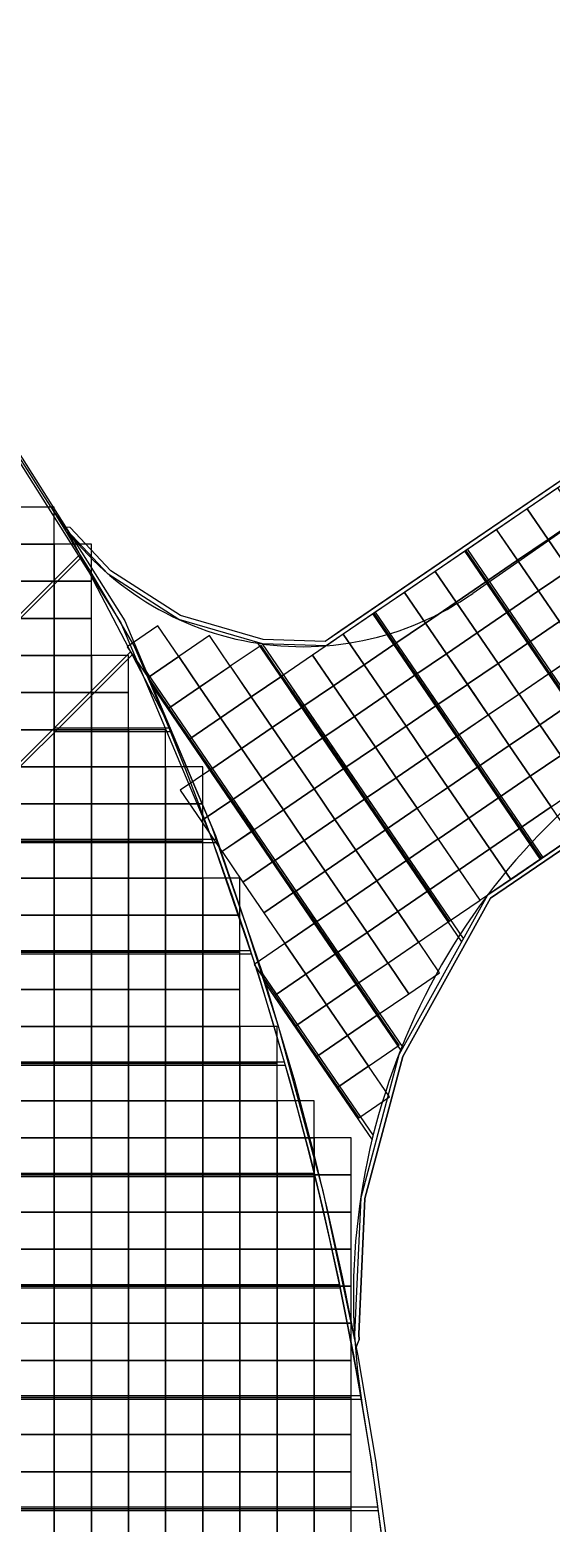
# Model space of a CAD drawing. Extents: x -31693 to 409283, y -98233 to 151957.
# Drawn here: x 138717 to 145735, y 73523 to 93647 of the extents above; entities that cross this region are included whole.
import ezdxf

# ---------------------------------------------------------------- set-up
doc = ezdxf.new("R2010")
doc.units = 0
doc.header["$LTSCALE"] = 1000
doc.header["$MEASUREMENT"] = 0
for name, color, linetype in [('500浮箱', 162, 'Continuous'), ('A-G-VISIBLE', 9, 'Continuous'), ('主龙骨', 4, 'Continuous'), ('边梁（14a槽钢', 3, 'Continuous')]:
    doc.layers.add(name, color=color, linetype=linetype)

# ---------------------------------------------------------------- blocks, each defined once
blk = doc.blocks.new('dasd')
at = {"layer": 'A-G-VISIBLE', "linetype": 'Continuous'}
blk.add_line((-132740.215, 42144.374), (-132749.23, 42138.09), dxfattribs=at)
for centre, radius, start, end in [((-132803.822, 42108.688), 57.677, 29.84645, 67.5516), ((-132751.517, 42141.372), 4, 211.9998, 304.8773), ((-132793.207, 42119.965), 43.092, 332.8786, 23.8551), ((-132741.838, 42128.615), 9, 124.8773, 189.5588)]:
    blk.add_arc(centre, radius, start, end, dxfattribs=at)
blk = doc.blocks.new('asdasd')
at = {"layer": '500浮箱'}
blk.add_lwpolyline([(147637, 78630), (148137, 78630), (148137, 79130), (147637, 79130)], close=True, dxfattribs=at)
blk = doc.blocks.new('zczx')
at = {"layer": '主龙骨', "elevation": 2850}
for points in [[(148290, 89155), (150544, 85850)], [(148325, 89179), (150580, 85875)]]:
    blk.add_lwpolyline(points, dxfattribs=at)

msp = doc.modelspace()

# ---------------------------------------------------------------- linework, layer by layer
at = {"layer": '500浮箱', "elevation": 2850}
for points in [[(138545, 86716), (139045, 86716), (139045, 87216), (138545, 87216)], [(138545, 86216), (139045, 86216), (139045, 86716), (138545, 86716)], [(139045, 86216), (139545, 86216), (139545, 86716), (139045, 86716)], [(138545, 85716), (139045, 85716), (139045, 86216), (138545, 86216)], [(139045, 85716), (139545, 85716), (139545, 86216), (139045, 86216)], [(138545, 85216), (139045, 85216), (139045, 85716), (138545, 85716)], [(139045, 85216), (139545, 85216), (139545, 85716), (139045, 85716)], [(138545, 84716), (139045, 84716), (139045, 85216), (138545, 85216)], [(139045, 84716), (139545, 84716), (139545, 85216), (139045, 85216)], [(139545, 84716), (140045, 84716), (140045, 85216), (139545, 85216)], [(138545, 84216), (139045, 84216), (139045, 84716), (138545, 84716)], [(139045, 84216), (139545, 84216), (139545, 84716), (139045, 84716)], [(139545, 84216), (140045, 84216), (140045, 84716), (139545, 84716)], [(138545, 83716), (139045, 83716), (139045, 84216), (138545, 84216)], [(139045, 83716), (139545, 83716), (139545, 84216), (139045, 84216)], [(139545, 83716), (140045, 83716), (140045, 84216), (139545, 84216)], [(140045, 83716), (140545, 83716), (140545, 84216), (140045, 84216)], [(138545, 83216), (139045, 83216), (139045, 83716), (138545, 83716)], [(139045, 83216), (139545, 83216), (139545, 83716), (139045, 83716)], [(139545, 83216), (140045, 83216), (140045, 83716), (139545, 83716)], [(140045, 83216), (140545, 83216), (140545, 83716), (140045, 83716)], [(140545, 83216), (141045, 83216), (141045, 83716), (140545, 83716)], [(138545, 82716), (139045, 82716), (139045, 83216), (138545, 83216)], [(139045, 82716), (139545, 82716), (139545, 83216), (139045, 83216)], [(139545, 82716), (140045, 82716), (140045, 83216), (139545, 83216)], [(140045, 82716), (140545, 82716), (140545, 83216), (140045, 83216)], [(140545, 82716), (141045, 82716), (141045, 83216), (140545, 83216)], [(138545, 82216), (139045, 82216), (139045, 82716), (138545, 82716)], [(139045, 82216), (139545, 82216), (139545, 82716), (139045, 82716)], [(139545, 82216), (140045, 82216), (140045, 82716), (139545, 82716)], [(140045, 82216), (140545, 82216), (140545, 82716), (140045, 82716)], [(140545, 82216), (141045, 82216), (141045, 82716), (140545, 82716)], [(138545, 81716), (139045, 81716), (139045, 82216), (138545, 82216)], [(139045, 81716), (139545, 81716), (139545, 82216), (139045, 82216)], [(139545, 81716), (140045, 81716), (140045, 82216), (139545, 82216)], [(140045, 81716), (140545, 81716), (140545, 82216), (140045, 82216)], [(140545, 81716), (141045, 81716), (141045, 82216), (140545, 82216)], [(141045, 81716), (141545, 81716), (141545, 82216), (141045, 82216)], [(138545, 81216), (139045, 81216), (139045, 81716), (138545, 81716)], [(139045, 81216), (139545, 81216), (139545, 81716), (139045, 81716)], [(139545, 81216), (140045, 81216), (140045, 81716), (139545, 81716)], [(140045, 81216), (140545, 81216), (140545, 81716), (140045, 81716)], [(140545, 81216), (141045, 81216), (141045, 81716), (140545, 81716)], [(141045, 81216), (141545, 81216), (141545, 81716), (141045, 81716)], [(138545, 80716), (139045, 80716), (139045, 81216), (138545, 81216)], [(139045, 80716), (139545, 80716), (139545, 81216), (139045, 81216)], [(139545, 80716), (140045, 80716), (140045, 81216), (139545, 81216)], [(140045, 80716), (140545, 80716), (140545, 81216), (140045, 81216)], [(140545, 80716), (141045, 80716), (141045, 81216), (140545, 81216)], [(141045, 80716), (141545, 80716), (141545, 81216), (141045, 81216)], [(138545, 80216), (139045, 80216), (139045, 80716), (138545, 80716)], [(139045, 80216), (139545, 80216), (139545, 80716), (139045, 80716)], [(139545, 80216), (140045, 80216), (140045, 80716), (139545, 80716)], [(140045, 80216), (140545, 80216), (140545, 80716), (140045, 80716)], [(140545, 80216), (141045, 80216), (141045, 80716), (140545, 80716)], [(141045, 80216), (141545, 80216), (141545, 80716), (141045, 80716)], [(138545, 79716), (139045, 79716), (139045, 80216), (138545, 80216)], [(139045, 79716), (139545, 79716), (139545, 80216), (139045, 80216)], [(139545, 79716), (140045, 79716), (140045, 80216), (139545, 80216)], [(140045, 79716), (140545, 79716), (140545, 80216), (140045, 80216)], [(140545, 79716), (141045, 79716), (141045, 80216), (140545, 80216)], [(141045, 79716), (141545, 79716), (141545, 80216), (141045, 80216)], [(141545, 79716), (142045, 79716), (142045, 80216), (141545, 80216)], [(138545, 79216), (139045, 79216), (139045, 79716), (138545, 79716)], [(139045, 79216), (139545, 79216), (139545, 79716), (139045, 79716)], [(139545, 79216), (140045, 79216), (140045, 79716), (139545, 79716)], [(140045, 79216), (140545, 79216), (140545, 79716), (140045, 79716)], [(140545, 79216), (141045, 79216), (141045, 79716), (140545, 79716)], [(141045, 79216), (141545, 79216), (141545, 79716), (141045, 79716)], [(141545, 79216), (142045, 79216), (142045, 79716), (141545, 79716)], [(138545, 78716), (139045, 78716), (139045, 79216), (138545, 79216)], [(139045, 78716), (139545, 78716), (139545, 79216), (139045, 79216)], [(139545, 78716), (140045, 78716), (140045, 79216), (139545, 79216)], [(140045, 78716), (140545, 78716), (140545, 79216), (140045, 79216)], [(140545, 78716), (141045, 78716), (141045, 79216), (140545, 79216)], [(141045, 78716), (141545, 78716), (141545, 79216), (141045, 79216)], [(141545, 78716), (142045, 78716), (142045, 79216), (141545, 79216)], [(142045, 78716), (142545, 78716), (142545, 79216), (142045, 79216)], [(138545, 78216), (139045, 78216), (139045, 78716), (138545, 78716)], [(139045, 78216), (139545, 78216), (139545, 78716), (139045, 78716)], [(139545, 78216), (140045, 78216), (140045, 78716), (139545, 78716)], [(140045, 78216), (140545, 78216), (140545, 78716), (140045, 78716)], [(140545, 78216), (141045, 78216), (141045, 78716), (140545, 78716)], [(141045, 78216), (141545, 78216), (141545, 78716), (141045, 78716)], [(141545, 78216), (142045, 78216), (142045, 78716), (141545, 78716)], [(142045, 78216), (142545, 78216), (142545, 78716), (142045, 78716)], [(142545, 78216), (143045, 78216), (143045, 78716), (142545, 78716)], [(138545, 77716), (139045, 77716), (139045, 78216), (138545, 78216)], [(139045, 77716), (139545, 77716), (139545, 78216), (139045, 78216)], [(139545, 77716), (140045, 77716), (140045, 78216), (139545, 78216)], [(140045, 77716), (140545, 77716), (140545, 78216), (140045, 78216)], [(140545, 77716), (141045, 77716), (141045, 78216), (140545, 78216)], [(141045, 77716), (141545, 77716), (141545, 78216), (141045, 78216)], [(141545, 77716), (142045, 77716), (142045, 78216), (141545, 78216)], [(142045, 77716), (142545, 77716), (142545, 78216), (142045, 78216)], [(142545, 77716), (143045, 77716), (143045, 78216), (142545, 78216)], [(138545, 77216), (139045, 77216), (139045, 77716), (138545, 77716)], [(139045, 77216), (139545, 77216), (139545, 77716), (139045, 77716)], [(139545, 77216), (140045, 77216), (140045, 77716), (139545, 77716)], [(140045, 77216), (140545, 77216), (140545, 77716), (140045, 77716)], [(140545, 77216), (141045, 77216), (141045, 77716), (140545, 77716)], [(141045, 77216), (141545, 77216), (141545, 77716), (141045, 77716)], [(141545, 77216), (142045, 77216), (142045, 77716), (141545, 77716)], [(142045, 77216), (142545, 77216), (142545, 77716), (142045, 77716)], [(142545, 77216), (143045, 77216), (143045, 77716), (142545, 77716)], [(138545, 76716), (139045, 76716), (139045, 77216), (138545, 77216)], [(139045, 76716), (139545, 76716), (139545, 77216), (139045, 77216)], [(139545, 76716), (140045, 76716), (140045, 77216), (139545, 77216)], [(140045, 76716), (140545, 76716), (140545, 77216), (140045, 77216)], [(140545, 76716), (141045, 76716), (141045, 77216), (140545, 77216)], [(141045, 76716), (141545, 76716), (141545, 77216), (141045, 77216)], [(141545, 76716), (142045, 76716), (142045, 77216), (141545, 77216)], [(142045, 76716), (142545, 76716), (142545, 77216), (142045, 77216)], [(142545, 76716), (143045, 76716), (143045, 77216), (142545, 77216)], [(138545, 76216), (139045, 76216), (139045, 76716), (138545, 76716)], [(139045, 76216), (139545, 76216), (139545, 76716), (139045, 76716)], [(139545, 76216), (140045, 76216), (140045, 76716), (139545, 76716)], [(140045, 76216), (140545, 76216), (140545, 76716), (140045, 76716)], [(140545, 76216), (141045, 76216), (141045, 76716), (140545, 76716)], [(141045, 76216), (141545, 76216), (141545, 76716), (141045, 76716)], [(141545, 76216), (142045, 76216), (142045, 76716), (141545, 76716)], [(142045, 76216), (142545, 76216), (142545, 76716), (142045, 76716)], [(142545, 76216), (143045, 76216), (143045, 76716), (142545, 76716)], [(138545, 75716), (139045, 75716), (139045, 76216), (138545, 76216)], [(139045, 75716), (139545, 75716), (139545, 76216), (139045, 76216)], [(139545, 75716), (140045, 75716), (140045, 76216), (139545, 76216)], [(140045, 75716), (140545, 75716), (140545, 76216), (140045, 76216)], [(140545, 75716), (141045, 75716), (141045, 76216), (140545, 76216)], [(141045, 75716), (141545, 75716), (141545, 76216), (141045, 76216)], [(141545, 75716), (142045, 75716), (142045, 76216), (141545, 76216)], [(142045, 75716), (142545, 75716), (142545, 76216), (142045, 76216)], [(142545, 75716), (143045, 75716), (143045, 76216), (142545, 76216)], [(138545, 75216), (139045, 75216), (139045, 75716), (138545, 75716)], [(139045, 75216), (139545, 75216), (139545, 75716), (139045, 75716)], [(139545, 75216), (140045, 75216), (140045, 75716), (139545, 75716)], [(140045, 75216), (140545, 75216), (140545, 75716), (140045, 75716)], [(140545, 75216), (141045, 75216), (141045, 75716), (140545, 75716)], [(141045, 75216), (141545, 75216), (141545, 75716), (141045, 75716)], [(141545, 75216), (142045, 75216), (142045, 75716), (141545, 75716)], [(142045, 75216), (142545, 75216), (142545, 75716), (142045, 75716)], [(142545, 75216), (143045, 75216), (143045, 75716), (142545, 75716)], [(138545, 74716), (139045, 74716), (139045, 75216), (138545, 75216)], [(139045, 74716), (139545, 74716), (139545, 75216), (139045, 75216)], [(139545, 74716), (140045, 74716), (140045, 75216), (139545, 75216)], [(140045, 74716), (140545, 74716), (140545, 75216), (140045, 75216)], [(140545, 74716), (141045, 74716), (141045, 75216), (140545, 75216)], [(141045, 74716), (141545, 74716), (141545, 75216), (141045, 75216)], [(141545, 74716), (142045, 74716), (142045, 75216), (141545, 75216)], [(142045, 74716), (142545, 74716), (142545, 75216), (142045, 75216)], [(142545, 74716), (143045, 74716), (143045, 75216), (142545, 75216)], [(138545, 74216), (139045, 74216), (139045, 74716), (138545, 74716)], [(139045, 74216), (139545, 74216), (139545, 74716), (139045, 74716)], [(139545, 74216), (140045, 74216), (140045, 74716), (139545, 74716)], [(140045, 74216), (140545, 74216), (140545, 74716), (140045, 74716)], [(140545, 74216), (141045, 74216), (141045, 74716), (140545, 74716)], [(141045, 74216), (141545, 74216), (141545, 74716), (141045, 74716)], [(141545, 74216), (142045, 74216), (142045, 74716), (141545, 74716)], [(142045, 74216), (142545, 74216), (142545, 74716), (142045, 74716)], [(142545, 74216), (143045, 74216), (143045, 74716), (142545, 74716)], [(138545, 73716), (139045, 73716), (139045, 74216), (138545, 74216)], [(139045, 73716), (139545, 73716), (139545, 74216), (139045, 74216)], [(139545, 73716), (140045, 73716), (140045, 74216), (139545, 74216)], [(140045, 73716), (140545, 73716), (140545, 74216), (140045, 74216)], [(140545, 73716), (141045, 73716), (141045, 74216), (140545, 74216)], [(141045, 73716), (141545, 73716), (141545, 74216), (141045, 74216)], [(141545, 73716), (142045, 73716), (142045, 74216), (141545, 74216)], [(142045, 73716), (142545, 73716), (142545, 74216), (142045, 74216)], [(142545, 73716), (143045, 73716), (143045, 74216), (142545, 74216)], [(138545, 73216), (139045, 73216), (139045, 73716), (138545, 73716)], [(139045, 73216), (139545, 73216), (139545, 73716), (139045, 73716)], [(139545, 73216), (140045, 73216), (140045, 73716), (139545, 73716)], [(140045, 73216), (140545, 73216), (140545, 73716), (140045, 73716)], [(140545, 73216), (141045, 73216), (141045, 73716), (140545, 73716)], [(141045, 73216), (141545, 73216), (141545, 73716), (141045, 73716)], [(141545, 73216), (142045, 73216), (142045, 73716), (141545, 73716)], [(142045, 73216), (142545, 73216), (142545, 73716), (142045, 73716)], [(142545, 73216), (143045, 73216), (143045, 73716), (142545, 73716)]]:
    msp.add_lwpolyline(points, close=True, dxfattribs=at)
at = {"layer": '主龙骨', "elevation": 2850}
for points in [[(139370, 86561), (129863, 77062), (129894, 77032), (139393, 86524)], [(141777, 85393), (144065, 82039)], [(141843, 85373), (144101, 82063)], [(140073, 85265), (130264, 75469), (130295, 75439), (140094, 85224)], [(140281, 85000), (142581, 81629)], [(140366, 84800), (142546, 81605)], [(142228, 84733), (144529, 81359)], [(142263, 84757), (144553, 81401)], [(140591, 84237), (139045, 84237), (139045, 84194), (140621, 84194)], [(141419, 83257), (143714, 79892)], [(141454, 83281), (143737, 79934)], [(141232, 82737), (137545, 82737), (137545, 82694), (141247, 82694)], [(141683, 81237), (136045, 81237), (136045, 81194), (141697, 81194)], [(141850, 80927), (143338, 78746)], [(141890, 80792), (143324, 78690)], [(142142, 79737), (134545, 79737), (134545, 79694), (142155, 79694)], [(142543, 78237), (133045, 78237), (133045, 78194), (142554, 78194)], [(142886, 76737), (131545, 76737), (131545, 76694), (142895, 76694)], [(143112, 75890), (143150, 75994)], [(143173, 75237), (130331, 75237), (130331, 75194), (143180, 75194)], [(143403, 73737), (130627, 73737), (130627, 73694), (143409, 73694)]]:
    msp.add_lwpolyline(points, dxfattribs=at)
at = {"layer": '边梁（14a槽钢', "elevation": 2850}
for points in [[(134045, 93994), (135127, 92681), (135772, 91860), (136377, 91061), (137706, 89196), (139942, 85655), (141160, 82768), (141794, 80912), (142223, 79467), (142480, 78498), (142660, 77757), (142867, 76829), (143077, 75768), (143313, 74362), (143449, 73387), (143575, 72292), (143674, 71167), (143740, 70120), (143785, 68924), (143796, 67978), (143735, 65639), (143623, 64071), (143487, 62779)], [(134089, 94032), (135172, 92717), (135818, 91895), (136423, 91095), (137754, 89228), (139994, 85682), (141215, 82789), (141849, 80930), (142278, 79482), (142536, 78512), (142717, 77770), (142924, 76841), (143134, 75779), (143370, 74371), (143507, 73394), (143632, 72298), (143732, 71171), (143798, 70122), (143843, 68925), (143854, 67978), (143793, 65636), (143681, 64065), (143545, 62772)], [(148719, 89448), (142937, 85503), (142709, 85348), (141848, 85373), (140722, 85701), (139771, 86314), (139218, 86902)], [(148735, 89528), (142904, 85551), (142692, 85406), (141857, 85430), (140747, 85754), (139809, 86359), (139260, 86942)], [(148719, 89448), (150974, 86143), (144877, 81984), (143683, 79835), (143172, 77909), (143087, 76067), (143092, 75990)], [(148735, 89528), (151054, 86128), (144921, 81944), (143737, 79813), (143229, 77900), (143145, 76068), (143150, 75994)]]:
    msp.add_lwpolyline(points, dxfattribs=at)
msp.add_lwpolyline([(143112, 75890), (143150, 75994), (143145, 76068), (143229, 77900), (143737, 79813), (144921, 81944), (151054, 86128), (148735, 89528), (142692, 85406), (141857, 85430), (140747, 85754), (139809, 86359), (139260, 86942), (139195, 86947), (140578, 84296), (141166, 82904), (141634, 81561), (142064, 80206), (142660, 78001)], close=True, dxfattribs=at)

# ---------------------------------------------------------------- block references
at = {"xscale": 1000, "yscale": 1000, "zscale": 1000}
msp.add_blockref('dasd', (132893911, -42052037, 2850), dxfattribs=at)
at = {"layer": '500浮箱', "rotation": 304.3012542828801}
for p in [(-2740, 164843, 2850), (-3153, 164561, 2850), (-2458, 164430, 2850), (-3566, 164280, 2850), (-2871, 164148, 2850), (-3979, 163998, 2850), (-4392, 163716, 2850), (-3284, 163867, 2850), (-2590, 163735, 2850), (-3697, 163585, 2850), (-4805, 163434, 2850), (-4110, 163303, 2850), (-3003, 163453, 2850), (-5218, 163152, 2850), (-3416, 163172, 2850), (-8129, 162983, 2850), (-4524, 163021, 2850), (-2721, 163040, 2850), (-7434, 162851, 2850), (-6739, 162720, 2850), (-5631, 162871, 2850), (-4937, 162739, 2850), (-3829, 162890, 2850), (-3134, 162759, 2850), (-7847, 162570, 2850), (-6044, 162589, 2850), (-4242, 162608, 2850), (-2439, 162627, 2850), (-7152, 162438, 2850), (-6457, 162307, 2850), (-5350, 162458, 2850), (-4655, 162326, 2850), (-3547, 162477, 2850), (-2852, 162346, 2850), (-7565, 162157, 2850), (-5763, 162176, 2850), (-3960, 162195, 2850), (-6870, 162025, 2850), (-6176, 161894, 2850), (-5068, 162045, 2850), (-4373, 161913, 2850), (-3265, 162064, 2850), (-2570, 161933, 2850), (-7284, 161744, 2850), (-5481, 161763, 2850), (-3678, 161782, 2850), (-6589, 161612, 2850), (-4786, 161632, 2850), (-4091, 161500, 2850), (-2983, 161651, 2850), (-7002, 161331, 2850), (-5894, 161481, 2850), (-5199, 161350, 2850), (-3396, 161369, 2850), (-6307, 161199, 2850), (-4504, 161219, 2850), (-3809, 161087, 2850), (-2702, 161238, 2850), (-7415, 161049, 2850), (-6720, 160918, 2850), (-5612, 161068, 2850), (-4917, 160937, 2850), (-3115, 160956, 2850), (-6025, 160786, 2850), (-4223, 160805, 2850), (-7133, 160636, 2850), (-6438, 160504, 2850), (-5330, 160655, 2850), (-4636, 160524, 2850), (-3528, 160674, 2850), (-2833, 160543, 2850), (-5743, 160373, 2850), (-3941, 160392, 2850), (-6851, 160223, 2850), (-6156, 160091, 2850), (-5049, 160242, 2850), (-4354, 160111, 2850), (-3246, 160261, 2850), (-5462, 159960, 2850), (-3659, 159979, 2850), (-6569, 159810, 2850), (-5875, 159678, 2850), (-4767, 159829, 2850), (-4072, 159698, 2850), (-5180, 159547, 2850), (-6288, 159397, 2850), (-4485, 159416, 2850), (-5593, 159265, 2850), (-4898, 159134, 2850), (-6006, 158984, 2850), (-6419, 158702, 2850), (-5311, 158852, 2850), (-4616, 158721, 2850), (-5724, 158571, 2850), (-6137, 158289, 2850), (-5029, 158439, 2850), (-5442, 158158, 2850), (-5855, 157876, 2850), (-5161, 157744, 2850), (-5574, 157463, 2850), (-5292, 157050, 2850)]:
    msp.add_blockref('asdasd', p, dxfattribs=at)
at = {"layer": '主龙骨'}
for p in [(-3717, -2536), (-4957, -3381)]:
    msp.add_blockref('zczx', p, dxfattribs=at)

doc.saveas('drawing.dxf')
